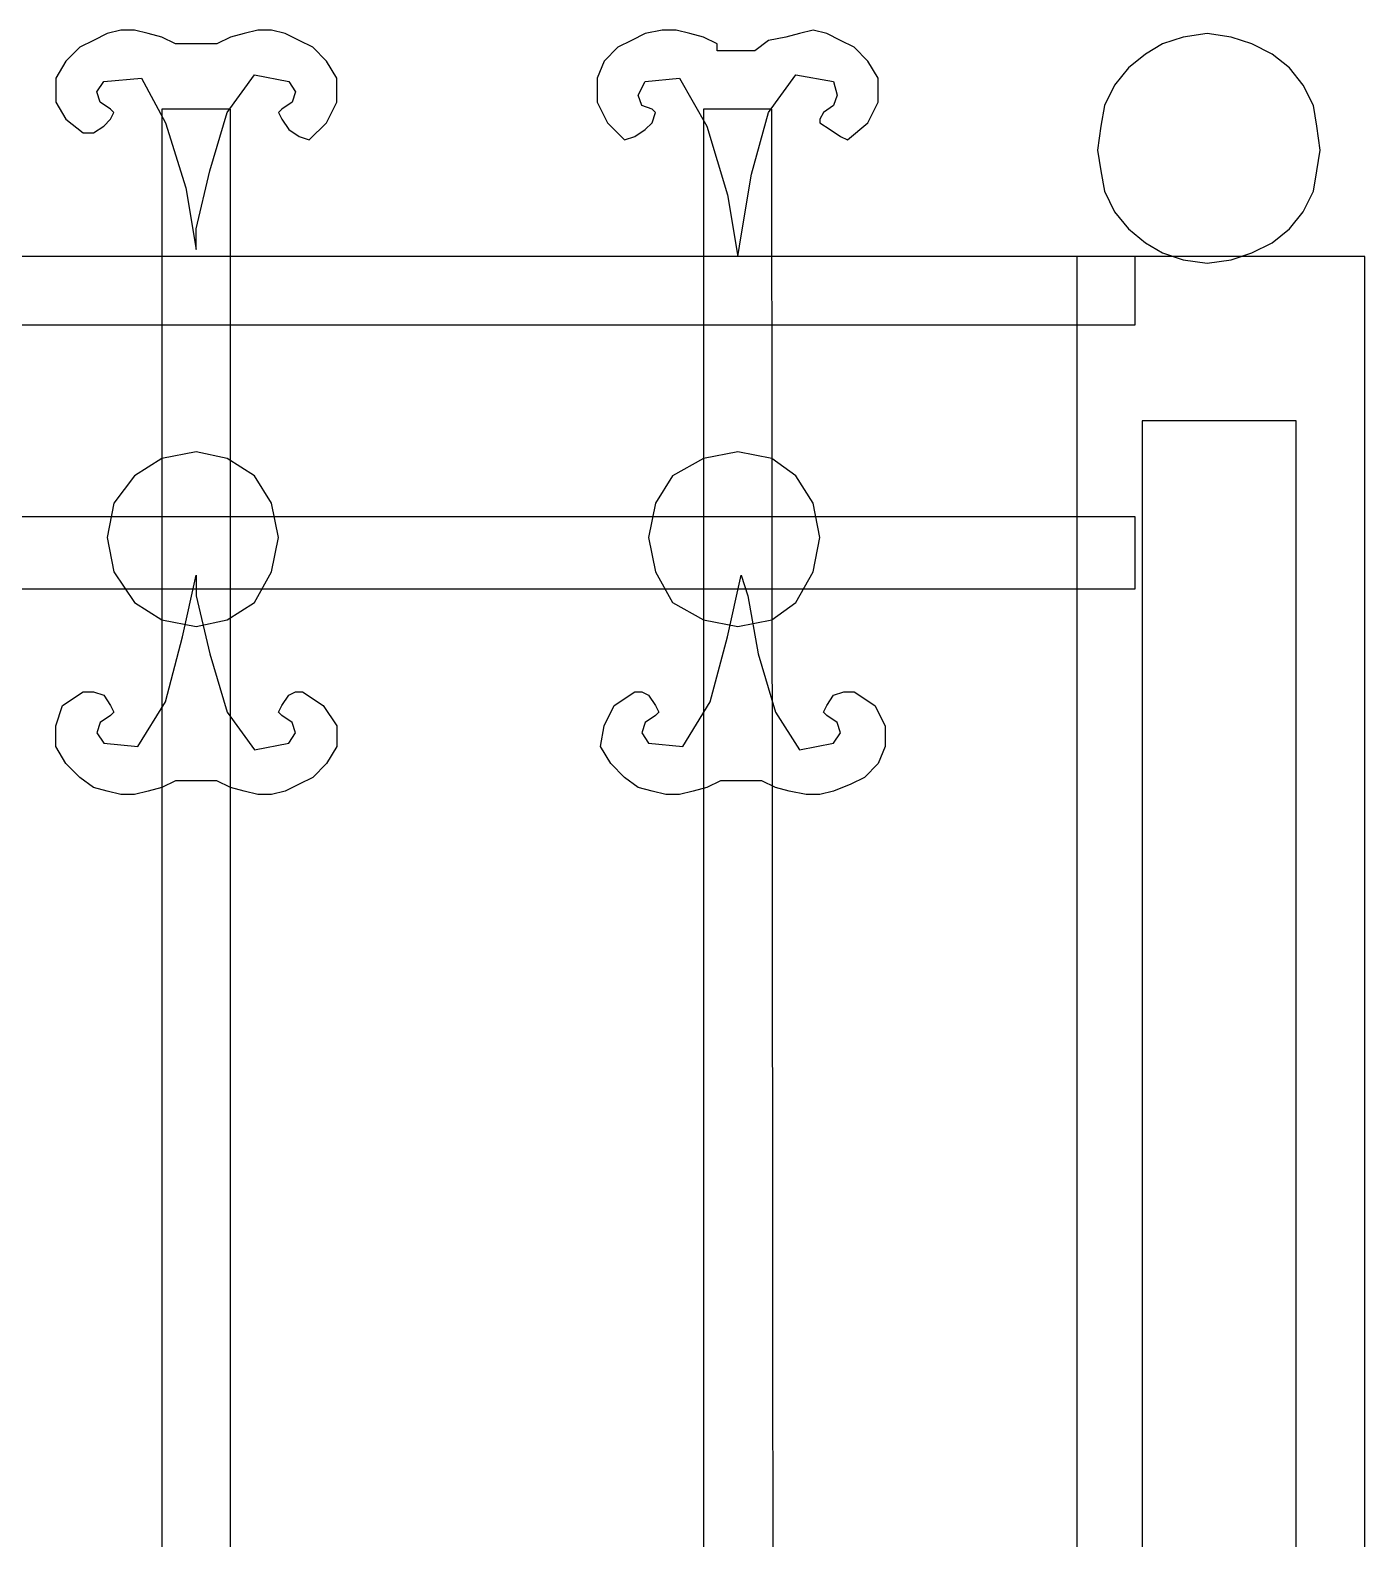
# Model space of a CAD drawing. Header units: centimetres. Extents: x -44.8 to 53, y -30.8 to 53.
# Drawn here: x 26.84 to 52.06, y 24.5 to 53.02 of the extents above; entities that cross this region are included whole.
import ezdxf

# ---------------------------------------------------------------- set-up
doc = ezdxf.new("R2010")
doc.units = ezdxf.units.CM
doc.header["$MEASUREMENT"] = 0
doc.layers.add('layer 1', color=7, linetype='Continuous')

msp = doc.modelspace()

# ---------------------------------------------------------------- linework, layer by layer
at = {"layer": 'layer 1', "color": 156}
for points, knots in [([(29.5864, 52.75843), (29.5864, 52.75843), (30.36374, 52.75843), (30.36374, 52.75843), (30.36374, 52.75843), (30.36374, 52.75843), (30.36374, 52.75843), (30.36374, 52.75843), (30.36374, 52.75843), (30.36374, 52.75843), (30.62286, 52.88799), (30.62286, 52.88799), (30.62286, 52.88799), (30.62286, 52.88799), (30.88197, 52.95277), (30.88197, 52.95277), (30.88197, 52.95277), (30.88197, 52.95277), (31.14109, 53.01755), (31.14109, 53.01755), (31.14109, 53.01755), (31.14109, 53.01755), (31.4002, 53.01755), (31.4002, 53.01755), (31.4002, 53.01755), (31.4002, 53.01755), (31.65932, 52.95277), (31.65932, 52.95277), (31.65932, 52.95277), (31.65932, 52.95277), (31.91843, 52.82321), (31.91843, 52.82321), (31.91843, 52.82321), (31.91843, 52.82321), (32.17754, 52.69365), (32.17754, 52.69365), (32.17754, 52.69365), (32.17754, 52.69365), (32.43666, 52.43454), (32.43666, 52.43454), (32.43666, 52.43454), (32.43666, 52.43454), (32.63099, 52.11065), (32.63099, 52.11065), (32.63099, 52.11065), (32.63099, 52.11065), (32.63099, 51.6572), (32.63099, 51.6572), (32.63099, 51.6572), (32.63099, 51.6572), (32.43666, 51.26852), (32.43666, 51.26852), (32.43666, 51.26852), (32.43666, 51.26852), (32.11276, 50.94463), (32.11276, 50.94463), (32.11276, 50.94463), (32.11276, 50.94463), (31.91843, 51.00941), (31.91843, 51.00941), (31.91843, 51.00941), (31.91843, 51.00941), (31.72409, 51.13897), (31.72409, 51.13897), (31.72409, 51.13897), (31.72409, 51.13897), (31.59454, 51.3333), (31.59454, 51.3333), (31.59454, 51.3333), (31.59454, 51.3333), (31.52976, 51.46286), (31.52976, 51.46286), (31.52976, 51.46286), (31.52976, 51.46286), (31.59454, 51.52764), (31.59454, 51.52764), (31.59454, 51.52764), (31.59454, 51.52764), (31.78887, 51.6572), (31.78887, 51.6572), (31.78887, 51.6572), (31.78887, 51.6572), (31.85365, 51.85153), (31.85365, 51.85153), (31.85365, 51.85153), (31.85365, 51.85153), (31.72409, 52.04587), (31.72409, 52.04587), (31.72409, 52.04587), (31.72409, 52.04587), (31.07631, 52.17542), (31.07631, 52.17542), (31.07631, 52.17542), (31.07631, 52.17542), (30.55808, 51.46286), (30.55808, 51.46286), (30.55808, 51.46286), (30.55808, 51.46286), (30.23419, 50.36163), (30.23419, 50.36163), (30.23419, 50.36163), (30.23419, 50.36163), (29.97507, 49.26039), (29.97507, 49.26039), (29.97507, 49.26039), (29.97507, 49.26039), (29.97507, 48.87172), (29.97507, 48.87172), (29.97507, 48.87172), (29.97507, 48.87172), (29.78074, 50.03773), (29.78074, 50.03773), (29.78074, 50.03773), (29.78074, 50.03773), (29.39207, 51.26852), (29.39207, 51.26852), (29.39207, 51.26852), (29.39207, 51.26852), (28.93862, 52.11065), (28.93862, 52.11065), (28.93862, 52.11065), (28.93862, 52.11065), (28.22605, 52.04587), (28.22605, 52.04587), (28.22605, 52.04587), (28.22605, 52.04587), (28.0965, 51.85153), (28.0965, 51.85153), (28.0965, 51.85153), (28.0965, 51.85153), (28.16127, 51.6572), (28.16127, 51.6572), (28.16127, 51.6572), (28.16127, 51.6572), (28.35561, 51.52764), (28.35561, 51.52764), (28.35561, 51.52764), (28.35561, 51.52764), (28.42039, 51.46286), (28.42039, 51.46286), (28.42039, 51.46286), (28.42039, 51.46286), (28.35561, 51.3333), (28.35561, 51.3333), (28.35561, 51.3333), (28.35561, 51.3333), (28.22605, 51.20375), (28.22605, 51.20375), (28.22605, 51.20375), (28.22605, 51.20375), (28.03172, 51.07419), (28.03172, 51.07419), (28.03172, 51.07419), (28.03172, 51.07419), (27.83738, 51.07419), (27.83738, 51.07419), (27.83738, 51.07419), (27.83738, 51.07419), (27.51349, 51.3333), (27.51349, 51.3333), (27.51349, 51.3333), (27.51349, 51.3333), (27.31915, 51.6572), (27.31915, 51.6572), (27.31915, 51.6572), (27.31915, 51.6572), (27.31915, 52.11065), (27.31915, 52.11065), (27.31915, 52.11065), (27.31915, 52.11065), (27.51349, 52.43454), (27.51349, 52.43454), (27.51349, 52.43454), (27.51349, 52.43454), (27.7726, 52.69365), (27.7726, 52.69365), (27.7726, 52.69365), (27.7726, 52.69365), (28.03172, 52.82321), (28.03172, 52.82321), (28.03172, 52.82321), (28.03172, 52.82321), (28.29083, 52.95277), (28.29083, 52.95277), (28.29083, 52.95277), (28.29083, 52.95277), (28.54994, 53.01755), (28.54994, 53.01755), (28.54994, 53.01755), (28.54994, 53.01755), (28.80906, 53.01755), (28.80906, 53.01755), (28.80906, 53.01755), (28.80906, 53.01755), (29.06817, 52.95277), (29.06817, 52.95277), (29.06817, 52.95277), (29.06817, 52.95277), (29.32729, 52.88799), (29.32729, 52.88799), (29.32729, 52.88799), (29.32729, 52.88799), (29.5864, 52.75843), (29.5864, 52.75843), (29.5864, 52.75843), (29.5864, 52.75843), (29.5864, 52.75843), (29.5864, 52.75843)], [0, 0, 0, 0, 0.01923077, 0.01923077, 0.01923077, 0.01923077, 0.03846154, 0.03846154, 0.03846154, 0.03846154, 0.05769231, 0.05769231, 0.05769231, 0.05769231, 0.07692308, 0.07692308, 0.07692308, 0.07692308, 0.09615385, 0.09615385, 0.09615385, 0.09615385, 0.11538462, 0.11538462, 0.11538462, 0.11538462, 0.13461538, 0.13461538, 0.13461538, 0.13461538, 0.15384615, 0.15384615, 0.15384615, 0.15384615, 0.17307692, 0.17307692, 0.17307692, 0.17307692, 0.19230769, 0.19230769, 0.19230769, 0.19230769, 0.21153846, 0.21153846, 0.21153846, 0.21153846, 0.23076923, 0.23076923, 0.23076923, 0.23076923, 0.25, 0.25, 0.25, 0.25, 0.26923077, 0.26923077, 0.26923077, 0.26923077, 0.28846154, 0.28846154, 0.28846154, 0.28846154, 0.30769231, 0.30769231, 0.30769231, 0.30769231, 0.32692308, 0.32692308, 0.32692308, 0.32692308, 0.34615385, 0.34615385, 0.34615385, 0.34615385, 0.36538462, 0.36538462, 0.36538462, 0.36538462, 0.38461538, 0.38461538, 0.38461538, 0.38461538, 0.40384615, 0.40384615, 0.40384615, 0.40384615, 0.42307692, 0.42307692, 0.42307692, 0.42307692, 0.44230769, 0.44230769, 0.44230769, 0.44230769, 0.46153846, 0.46153846, 0.46153846, 0.46153846, 0.48076923, 0.48076923, 0.48076923, 0.48076923, 0.5, 0.5, 0.5, 0.5, 0.51923077, 0.51923077, 0.51923077, 0.51923077, 0.53846154, 0.53846154, 0.53846154, 0.53846154, 0.55769231, 0.55769231, 0.55769231, 0.55769231, 0.57692308, 0.57692308, 0.57692308, 0.57692308, 0.59615385, 0.59615385, 0.59615385, 0.59615385, 0.61538462, 0.61538462, 0.61538462, 0.61538462, 0.63461538, 0.63461538, 0.63461538, 0.63461538, 0.65384615, 0.65384615, 0.65384615, 0.65384615, 0.67307692, 0.67307692, 0.67307692, 0.67307692, 0.69230769, 0.69230769, 0.69230769, 0.69230769, 0.71153846, 0.71153846, 0.71153846, 0.71153846, 0.73076923, 0.73076923, 0.73076923, 0.73076923, 0.75, 0.75, 0.75, 0.75, 0.76923077, 0.76923077, 0.76923077, 0.76923077, 0.78846154, 0.78846154, 0.78846154, 0.78846154, 0.80769231, 0.80769231, 0.80769231, 0.80769231, 0.82692308, 0.82692308, 0.82692308, 0.82692308, 0.84615385, 0.84615385, 0.84615385, 0.84615385, 0.86538462, 0.86538462, 0.86538462, 0.86538462, 0.88461538, 0.88461538, 0.88461538, 0.88461538, 0.90384615, 0.90384615, 0.90384615, 0.90384615, 0.92307692, 0.92307692, 0.92307692, 0.92307692, 0.94230769, 0.94230769, 0.94230769, 0.94230769, 0.96153846, 0.96153846, 0.96153846, 0.96153846, 0.98076923, 0.98076923, 0.98076923, 0.98076923, 1, 1, 1, 1]), ([(39.82141, 52.62887), (39.82141, 52.62887), (40.53398, 52.62887), (40.53398, 52.62887), (40.53398, 52.62887), (40.53398, 52.62887), (40.53398, 52.62887), (40.53398, 52.62887), (40.53398, 52.62887), (40.53398, 52.62887), (40.79309, 52.82321), (40.79309, 52.82321), (40.79309, 52.82321), (40.79309, 52.82321), (41.11698, 52.88799), (41.11698, 52.88799), (41.11698, 52.88799), (41.11698, 52.88799), (41.3761, 52.95277), (41.3761, 52.95277), (41.3761, 52.95277), (41.3761, 52.95277), (41.63521, 53.01755), (41.63521, 53.01755), (41.63521, 53.01755), (41.63521, 53.01755), (41.89433, 52.95277), (41.89433, 52.95277), (41.89433, 52.95277), (41.89433, 52.95277), (42.15344, 52.82321), (42.15344, 52.82321), (42.15344, 52.82321), (42.15344, 52.82321), (42.41255, 52.69365), (42.41255, 52.69365), (42.41255, 52.69365), (42.41255, 52.69365), (42.67167, 52.43454), (42.67167, 52.43454), (42.67167, 52.43454), (42.67167, 52.43454), (42.866, 52.11065), (42.866, 52.11065), (42.866, 52.11065), (42.866, 52.11065), (42.866, 51.6572), (42.866, 51.6572), (42.866, 51.6572), (42.866, 51.6572), (42.67167, 51.26852), (42.67167, 51.26852), (42.67167, 51.26852), (42.67167, 51.26852), (42.283, 50.94463), (42.283, 50.94463), (42.283, 50.94463), (42.283, 50.94463), (42.15344, 51.00941), (42.15344, 51.00941), (42.15344, 51.00941), (42.15344, 51.00941), (41.9591, 51.13897), (41.9591, 51.13897), (41.9591, 51.13897), (41.9591, 51.13897), (41.76477, 51.26852), (41.76477, 51.26852), (41.76477, 51.26852), (41.76477, 51.26852), (41.76477, 51.3333), (41.76477, 51.3333), (41.76477, 51.3333), (41.76477, 51.3333), (41.82955, 51.46286), (41.82955, 51.46286), (41.82955, 51.46286), (41.82955, 51.46286), (42.02388, 51.59242), (42.02388, 51.59242), (42.02388, 51.59242), (42.02388, 51.59242), (42.08866, 51.78675), (42.08866, 51.78675), (42.08866, 51.78675), (42.08866, 51.78675), (42.02388, 52.04587), (42.02388, 52.04587), (42.02388, 52.04587), (42.02388, 52.04587), (41.31132, 52.17542), (41.31132, 52.17542), (41.31132, 52.17542), (41.31132, 52.17542), (40.79309, 51.46286), (40.79309, 51.46286), (40.79309, 51.46286), (40.79309, 51.46286), (40.4692, 50.29685), (40.4692, 50.29685), (40.4692, 50.29685), (40.4692, 50.29685), (40.27486, 49.13083), (40.27486, 49.13083), (40.27486, 49.13083), (40.27486, 49.13083), (40.21008, 48.74216), (40.21008, 48.74216), (40.21008, 48.74216), (40.21008, 48.74216), (40.01575, 49.90818), (40.01575, 49.90818), (40.01575, 49.90818), (40.01575, 49.90818), (39.62708, 51.20375), (39.62708, 51.20375), (39.62708, 51.20375), (39.62708, 51.20375), (39.10885, 52.11065), (39.10885, 52.11065), (39.10885, 52.11065), (39.10885, 52.11065), (38.46106, 52.04587), (38.46106, 52.04587), (38.46106, 52.04587), (38.46106, 52.04587), (38.33151, 51.78675), (38.33151, 51.78675), (38.33151, 51.78675), (38.33151, 51.78675), (38.39628, 51.59242), (38.39628, 51.59242), (38.39628, 51.59242), (38.39628, 51.59242), (38.59062, 51.52764), (38.59062, 51.52764), (38.59062, 51.52764), (38.59062, 51.52764), (38.6554, 51.46286), (38.6554, 51.46286), (38.6554, 51.46286), (38.6554, 51.46286), (38.59062, 51.26852), (38.59062, 51.26852), (38.59062, 51.26852), (38.59062, 51.26852), (38.46106, 51.13897), (38.46106, 51.13897), (38.46106, 51.13897), (38.46106, 51.13897), (38.26673, 51.00941), (38.26673, 51.00941), (38.26673, 51.00941), (38.26673, 51.00941), (38.07239, 50.94463), (38.07239, 50.94463), (38.07239, 50.94463), (38.07239, 50.94463), (37.7485, 51.26852), (37.7485, 51.26852), (37.7485, 51.26852), (37.7485, 51.26852), (37.55416, 51.6572), (37.55416, 51.6572), (37.55416, 51.6572), (37.55416, 51.6572), (37.55416, 52.11065), (37.55416, 52.11065), (37.55416, 52.11065), (37.55416, 52.11065), (37.68372, 52.43454), (37.68372, 52.43454), (37.68372, 52.43454), (37.68372, 52.43454), (37.94283, 52.69365), (37.94283, 52.69365), (37.94283, 52.69365), (37.94283, 52.69365), (38.20195, 52.82321), (38.20195, 52.82321), (38.20195, 52.82321), (38.20195, 52.82321), (38.46106, 52.95277), (38.46106, 52.95277), (38.46106, 52.95277), (38.46106, 52.95277), (38.78496, 53.01755), (38.78496, 53.01755), (38.78496, 53.01755), (38.78496, 53.01755), (39.04407, 53.01755), (39.04407, 53.01755), (39.04407, 53.01755), (39.04407, 53.01755), (39.30318, 52.95277), (39.30318, 52.95277), (39.30318, 52.95277), (39.30318, 52.95277), (39.5623, 52.88799), (39.5623, 52.88799), (39.5623, 52.88799), (39.5623, 52.88799), (39.82141, 52.75843), (39.82141, 52.75843), (39.82141, 52.75843), (39.82141, 52.75843), (39.82141, 52.62887), (39.82141, 52.62887)], [0, 0, 0, 0, 0.01923077, 0.01923077, 0.01923077, 0.01923077, 0.03846154, 0.03846154, 0.03846154, 0.03846154, 0.05769231, 0.05769231, 0.05769231, 0.05769231, 0.07692308, 0.07692308, 0.07692308, 0.07692308, 0.09615385, 0.09615385, 0.09615385, 0.09615385, 0.11538462, 0.11538462, 0.11538462, 0.11538462, 0.13461538, 0.13461538, 0.13461538, 0.13461538, 0.15384615, 0.15384615, 0.15384615, 0.15384615, 0.17307692, 0.17307692, 0.17307692, 0.17307692, 0.19230769, 0.19230769, 0.19230769, 0.19230769, 0.21153846, 0.21153846, 0.21153846, 0.21153846, 0.23076923, 0.23076923, 0.23076923, 0.23076923, 0.25, 0.25, 0.25, 0.25, 0.26923077, 0.26923077, 0.26923077, 0.26923077, 0.28846154, 0.28846154, 0.28846154, 0.28846154, 0.30769231, 0.30769231, 0.30769231, 0.30769231, 0.32692308, 0.32692308, 0.32692308, 0.32692308, 0.34615385, 0.34615385, 0.34615385, 0.34615385, 0.36538462, 0.36538462, 0.36538462, 0.36538462, 0.38461538, 0.38461538, 0.38461538, 0.38461538, 0.40384615, 0.40384615, 0.40384615, 0.40384615, 0.42307692, 0.42307692, 0.42307692, 0.42307692, 0.44230769, 0.44230769, 0.44230769, 0.44230769, 0.46153846, 0.46153846, 0.46153846, 0.46153846, 0.48076923, 0.48076923, 0.48076923, 0.48076923, 0.5, 0.5, 0.5, 0.5, 0.51923077, 0.51923077, 0.51923077, 0.51923077, 0.53846154, 0.53846154, 0.53846154, 0.53846154, 0.55769231, 0.55769231, 0.55769231, 0.55769231, 0.57692308, 0.57692308, 0.57692308, 0.57692308, 0.59615385, 0.59615385, 0.59615385, 0.59615385, 0.61538462, 0.61538462, 0.61538462, 0.61538462, 0.63461538, 0.63461538, 0.63461538, 0.63461538, 0.65384615, 0.65384615, 0.65384615, 0.65384615, 0.67307692, 0.67307692, 0.67307692, 0.67307692, 0.69230769, 0.69230769, 0.69230769, 0.69230769, 0.71153846, 0.71153846, 0.71153846, 0.71153846, 0.73076923, 0.73076923, 0.73076923, 0.73076923, 0.75, 0.75, 0.75, 0.75, 0.76923077, 0.76923077, 0.76923077, 0.76923077, 0.78846154, 0.78846154, 0.78846154, 0.78846154, 0.80769231, 0.80769231, 0.80769231, 0.80769231, 0.82692308, 0.82692308, 0.82692308, 0.82692308, 0.84615385, 0.84615385, 0.84615385, 0.84615385, 0.86538462, 0.86538462, 0.86538462, 0.86538462, 0.88461538, 0.88461538, 0.88461538, 0.88461538, 0.90384615, 0.90384615, 0.90384615, 0.90384615, 0.92307692, 0.92307692, 0.92307692, 0.92307692, 0.94230769, 0.94230769, 0.94230769, 0.94230769, 0.96153846, 0.96153846, 0.96153846, 0.96153846, 0.98076923, 0.98076923, 0.98076923, 0.98076923, 1, 1, 1, 1]), ([(49.08474, 52.95277), (49.08474, 52.95277), (49.53819, 52.88799), (49.53819, 52.88799), (49.53819, 52.88799), (49.53819, 52.88799), (49.92687, 52.75843), (49.92687, 52.75843), (49.92687, 52.75843), (49.92687, 52.75843), (50.31554, 52.5641), (50.31554, 52.5641), (50.31554, 52.5641), (50.31554, 52.5641), (50.63943, 52.30498), (50.63943, 52.30498), (50.63943, 52.30498), (50.63943, 52.30498), (50.89854, 51.98109), (50.89854, 51.98109), (50.89854, 51.98109), (50.89854, 51.98109), (51.09288, 51.59242), (51.09288, 51.59242), (51.09288, 51.59242), (51.09288, 51.59242), (51.15766, 51.20375), (51.15766, 51.20375), (51.15766, 51.20375), (51.15766, 51.20375), (51.22244, 50.7503), (51.22244, 50.7503), (51.22244, 50.7503), (51.22244, 50.7503), (51.15766, 50.36163), (51.15766, 50.36163), (51.15766, 50.36163), (51.15766, 50.36163), (51.09288, 49.97295), (51.09288, 49.97295), (51.09288, 49.97295), (51.09288, 49.97295), (50.89854, 49.58428), (50.89854, 49.58428), (50.89854, 49.58428), (50.89854, 49.58428), (50.63943, 49.26039), (50.63943, 49.26039), (50.63943, 49.26039), (50.63943, 49.26039), (50.31554, 49.00128), (50.31554, 49.00128), (50.31554, 49.00128), (50.31554, 49.00128), (49.92687, 48.80694), (49.92687, 48.80694), (49.92687, 48.80694), (49.92687, 48.80694), (49.53819, 48.67738), (49.53819, 48.67738), (49.53819, 48.67738), (49.53819, 48.67738), (49.08474, 48.6126), (49.08474, 48.6126), (49.08474, 48.6126), (49.08474, 48.6126), (48.63129, 48.67738), (48.63129, 48.67738), (48.63129, 48.67738), (48.63129, 48.67738), (48.24262, 48.80694), (48.24262, 48.80694), (48.24262, 48.80694), (48.24262, 48.80694), (47.91873, 49.00128), (47.91873, 49.00128), (47.91873, 49.00128), (47.91873, 49.00128), (47.59484, 49.26039), (47.59484, 49.26039), (47.59484, 49.26039), (47.59484, 49.26039), (47.33572, 49.58428), (47.33572, 49.58428), (47.33572, 49.58428), (47.33572, 49.58428), (47.14139, 49.97295), (47.14139, 49.97295), (47.14139, 49.97295), (47.14139, 49.97295), (47.07661, 50.36163), (47.07661, 50.36163), (47.07661, 50.36163), (47.07661, 50.36163), (47.01183, 50.7503), (47.01183, 50.7503), (47.01183, 50.7503), (47.01183, 50.7503), (47.07661, 51.20375), (47.07661, 51.20375), (47.07661, 51.20375), (47.07661, 51.20375), (47.14139, 51.59242), (47.14139, 51.59242), (47.14139, 51.59242), (47.14139, 51.59242), (47.33572, 51.98109), (47.33572, 51.98109), (47.33572, 51.98109), (47.33572, 51.98109), (47.59484, 52.30498), (47.59484, 52.30498), (47.59484, 52.30498), (47.59484, 52.30498), (47.91873, 52.5641), (47.91873, 52.5641), (47.91873, 52.5641), (47.91873, 52.5641), (48.24262, 52.75843), (48.24262, 52.75843), (48.24262, 52.75843), (48.24262, 52.75843), (48.63129, 52.88799), (48.63129, 52.88799), (48.63129, 52.88799), (48.63129, 52.88799), (49.08474, 52.95277), (49.08474, 52.95277)], [0, 0, 0, 0, 0.03125, 0.03125, 0.03125, 0.03125, 0.0625, 0.0625, 0.0625, 0.0625, 0.09375, 0.09375, 0.09375, 0.09375, 0.125, 0.125, 0.125, 0.125, 0.15625, 0.15625, 0.15625, 0.15625, 0.1875, 0.1875, 0.1875, 0.1875, 0.21875, 0.21875, 0.21875, 0.21875, 0.25, 0.25, 0.25, 0.25, 0.28125, 0.28125, 0.28125, 0.28125, 0.3125, 0.3125, 0.3125, 0.3125, 0.34375, 0.34375, 0.34375, 0.34375, 0.375, 0.375, 0.375, 0.375, 0.40625, 0.40625, 0.40625, 0.40625, 0.4375, 0.4375, 0.4375, 0.4375, 0.46875, 0.46875, 0.46875, 0.46875, 0.5, 0.5, 0.5, 0.5, 0.53125, 0.53125, 0.53125, 0.53125, 0.5625, 0.5625, 0.5625, 0.5625, 0.59375, 0.59375, 0.59375, 0.59375, 0.625, 0.625, 0.625, 0.625, 0.65625, 0.65625, 0.65625, 0.65625, 0.6875, 0.6875, 0.6875, 0.6875, 0.71875, 0.71875, 0.71875, 0.71875, 0.75, 0.75, 0.75, 0.75, 0.78125, 0.78125, 0.78125, 0.78125, 0.8125, 0.8125, 0.8125, 0.8125, 0.84375, 0.84375, 0.84375, 0.84375, 0.875, 0.875, 0.875, 0.875, 0.90625, 0.90625, 0.90625, 0.90625, 0.9375, 0.9375, 0.9375, 0.9375, 0.96875, 0.96875, 0.96875, 0.96875, 1, 1, 1, 1]), ([(29.32729, -28.21475), (29.32729, -28.21475), (29.32729, 51.52764), (29.32729, 51.52764), (29.32729, 51.52764), (29.32729, 51.52764), (30.62286, 51.52764), (30.62286, 51.52764), (30.62286, 51.52764), (30.62286, 51.52764), (30.62286, -28.14997), (30.62286, -28.14997), (30.62286, -28.14997), (30.62286, -28.14997), (29.32729, -28.21475), (29.32729, -28.21475)], [0, 0, 0, 0, 0.25, 0.25, 0.25, 0.25, 0.5, 0.5, 0.5, 0.5, 0.75, 0.75, 0.75, 0.75, 1, 1, 1, 1]), ([(39.5623, -28.21475), (39.5623, -28.21475), (39.5623, 51.52764), (39.5623, 51.52764), (39.5623, 51.52764), (39.5623, 51.52764), (40.85787, 51.52764), (40.85787, 51.52764), (40.85787, 51.52764), (40.85787, 51.52764), (40.92265, -28.14997), (40.92265, -28.14997), (40.92265, -28.14997), (40.92265, -28.14997), (39.5623, -28.21475), (39.5623, -28.21475)], [0, 0, 0, 0, 0.25, 0.25, 0.25, 0.25, 0.5, 0.5, 0.5, 0.5, 0.75, 0.75, 0.75, 0.75, 1, 1, 1, 1]), ([(-39.59709, 48.74216), (-39.59709, 48.74216), (47.72439, 48.74216), (47.72439, 48.74216), (47.72439, 48.74216), (47.72439, 48.74216), (47.72439, 47.44659), (47.72439, 47.44659), (47.72439, 47.44659), (47.72439, 47.44659), (-39.59709, 47.44659), (-39.59709, 47.44659), (-39.59709, 47.44659), (-39.59709, 47.44659), (-39.59709, 48.74216), (-39.59709, 48.74216)], [0, 0, 0, 0, 0.25, 0.25, 0.25, 0.25, 0.5, 0.5, 0.5, 0.5, 0.75, 0.75, 0.75, 0.75, 1, 1, 1, 1]), ([(46.62316, 48.74216), (46.62316, 48.74216), (52.06456, 48.74216), (52.06456, 48.74216), (52.06456, 48.74216), (52.06456, 48.74216), (52.06456, -27.43741), (52.06456, -27.43741), (52.06456, -27.43741), (52.06456, -27.43741), (46.62316, -27.43741), (46.62316, -27.43741), (46.62316, -27.43741), (46.62316, -27.43741), (46.62316, 48.74216), (46.62316, 48.74216)], [0, 0, 0, 0, 0.25, 0.25, 0.25, 0.25, 0.5, 0.5, 0.5, 0.5, 0.75, 0.75, 0.75, 0.75, 1, 1, 1, 1]), ([(29.97507, 45.04978), (29.97507, 45.04978), (30.55808, 44.92023), (30.55808, 44.92023), (30.55808, 44.92023), (30.55808, 44.92023), (31.07631, 44.59633), (31.07631, 44.59633), (31.07631, 44.59633), (31.07631, 44.59633), (31.4002, 44.07811), (31.4002, 44.07811), (31.4002, 44.07811), (31.4002, 44.07811), (31.52976, 43.43032), (31.52976, 43.43032), (31.52976, 43.43032), (31.52976, 43.43032), (31.4002, 42.78254), (31.4002, 42.78254), (31.4002, 42.78254), (31.4002, 42.78254), (31.07631, 42.19953), (31.07631, 42.19953), (31.07631, 42.19953), (31.07631, 42.19953), (30.55808, 41.87564), (30.55808, 41.87564), (30.55808, 41.87564), (30.55808, 41.87564), (29.97507, 41.74608), (29.97507, 41.74608), (29.97507, 41.74608), (29.97507, 41.74608), (29.32729, 41.87564), (29.32729, 41.87564), (29.32729, 41.87564), (29.32729, 41.87564), (28.80906, 42.19953), (28.80906, 42.19953), (28.80906, 42.19953), (28.80906, 42.19953), (28.42039, 42.78254), (28.42039, 42.78254), (28.42039, 42.78254), (28.42039, 42.78254), (28.29083, 43.43032), (28.29083, 43.43032), (28.29083, 43.43032), (28.29083, 43.43032), (28.42039, 44.07811), (28.42039, 44.07811), (28.42039, 44.07811), (28.42039, 44.07811), (28.80906, 44.59633), (28.80906, 44.59633), (28.80906, 44.59633), (28.80906, 44.59633), (29.32729, 44.92023), (29.32729, 44.92023), (29.32729, 44.92023), (29.32729, 44.92023), (29.97507, 45.04978), (29.97507, 45.04978)], [0, 0, 0, 0, 0.0625, 0.0625, 0.0625, 0.0625, 0.125, 0.125, 0.125, 0.125, 0.1875, 0.1875, 0.1875, 0.1875, 0.25, 0.25, 0.25, 0.25, 0.3125, 0.3125, 0.3125, 0.3125, 0.375, 0.375, 0.375, 0.375, 0.4375, 0.4375, 0.4375, 0.4375, 0.5, 0.5, 0.5, 0.5, 0.5625, 0.5625, 0.5625, 0.5625, 0.625, 0.625, 0.625, 0.625, 0.6875, 0.6875, 0.6875, 0.6875, 0.75, 0.75, 0.75, 0.75, 0.8125, 0.8125, 0.8125, 0.8125, 0.875, 0.875, 0.875, 0.875, 0.9375, 0.9375, 0.9375, 0.9375, 1, 1, 1, 1]), ([(40.21008, 45.04978), (40.21008, 45.04978), (40.85787, 44.92023), (40.85787, 44.92023), (40.85787, 44.92023), (40.85787, 44.92023), (41.31132, 44.59633), (41.31132, 44.59633), (41.31132, 44.59633), (41.31132, 44.59633), (41.63521, 44.07811), (41.63521, 44.07811), (41.63521, 44.07811), (41.63521, 44.07811), (41.76477, 43.43032), (41.76477, 43.43032), (41.76477, 43.43032), (41.76477, 43.43032), (41.63521, 42.78254), (41.63521, 42.78254), (41.63521, 42.78254), (41.63521, 42.78254), (41.31132, 42.19953), (41.31132, 42.19953), (41.31132, 42.19953), (41.31132, 42.19953), (40.85787, 41.87564), (40.85787, 41.87564), (40.85787, 41.87564), (40.85787, 41.87564), (40.21008, 41.74608), (40.21008, 41.74608), (40.21008, 41.74608), (40.21008, 41.74608), (39.5623, 41.87564), (39.5623, 41.87564), (39.5623, 41.87564), (39.5623, 41.87564), (38.97929, 42.19953), (38.97929, 42.19953), (38.97929, 42.19953), (38.97929, 42.19953), (38.6554, 42.78254), (38.6554, 42.78254), (38.6554, 42.78254), (38.6554, 42.78254), (38.52584, 43.43032), (38.52584, 43.43032), (38.52584, 43.43032), (38.52584, 43.43032), (38.6554, 44.07811), (38.6554, 44.07811), (38.6554, 44.07811), (38.6554, 44.07811), (38.97929, 44.59633), (38.97929, 44.59633), (38.97929, 44.59633), (38.97929, 44.59633), (39.5623, 44.92023), (39.5623, 44.92023), (39.5623, 44.92023), (39.5623, 44.92023), (40.21008, 45.04978), (40.21008, 45.04978)], [0, 0, 0, 0, 0.0625, 0.0625, 0.0625, 0.0625, 0.125, 0.125, 0.125, 0.125, 0.1875, 0.1875, 0.1875, 0.1875, 0.25, 0.25, 0.25, 0.25, 0.3125, 0.3125, 0.3125, 0.3125, 0.375, 0.375, 0.375, 0.375, 0.4375, 0.4375, 0.4375, 0.4375, 0.5, 0.5, 0.5, 0.5, 0.5625, 0.5625, 0.5625, 0.5625, 0.625, 0.625, 0.625, 0.625, 0.6875, 0.6875, 0.6875, 0.6875, 0.75, 0.75, 0.75, 0.75, 0.8125, 0.8125, 0.8125, 0.8125, 0.875, 0.875, 0.875, 0.875, 0.9375, 0.9375, 0.9375, 0.9375, 1, 1, 1, 1]), ([(-39.59709, 43.81899), (-39.59709, 43.81899), (47.72439, 43.81899), (47.72439, 43.81899), (47.72439, 43.81899), (47.72439, 43.81899), (47.72439, 42.45864), (47.72439, 42.45864), (47.72439, 42.45864), (47.72439, 42.45864), (-39.59709, 42.45864), (-39.59709, 42.45864), (-39.59709, 42.45864), (-39.59709, 42.45864), (-39.59709, 43.81899), (-39.59709, 43.81899)], [0, 0, 0, 0, 0.25, 0.25, 0.25, 0.25, 0.5, 0.5, 0.5, 0.5, 0.75, 0.75, 0.75, 0.75, 1, 1, 1, 1]), ([(29.5864, 38.83104), (29.5864, 38.83104), (30.36374, 38.83104), (30.36374, 38.83104), (30.36374, 38.83104), (30.36374, 38.83104), (30.36374, 38.83104), (30.36374, 38.83104), (30.36374, 38.83104), (30.36374, 38.83104), (30.62286, 38.70149), (30.62286, 38.70149), (30.62286, 38.70149), (30.62286, 38.70149), (30.88197, 38.63671), (30.88197, 38.63671), (30.88197, 38.63671), (30.88197, 38.63671), (31.14109, 38.57193), (31.14109, 38.57193), (31.14109, 38.57193), (31.14109, 38.57193), (31.4002, 38.57193), (31.4002, 38.57193), (31.4002, 38.57193), (31.4002, 38.57193), (31.65932, 38.63671), (31.65932, 38.63671), (31.65932, 38.63671), (31.65932, 38.63671), (31.91843, 38.76627), (31.91843, 38.76627), (31.91843, 38.76627), (31.91843, 38.76627), (32.17754, 38.89582), (32.17754, 38.89582), (32.17754, 38.89582), (32.17754, 38.89582), (32.43666, 39.15494), (32.43666, 39.15494), (32.43666, 39.15494), (32.43666, 39.15494), (32.63099, 39.47883), (32.63099, 39.47883), (32.63099, 39.47883), (32.63099, 39.47883), (32.63099, 39.8675), (32.63099, 39.8675), (32.63099, 39.8675), (32.63099, 39.8675), (32.37188, 40.25617), (32.37188, 40.25617), (32.37188, 40.25617), (32.37188, 40.25617), (31.98321, 40.51529), (31.98321, 40.51529), (31.98321, 40.51529), (31.98321, 40.51529), (31.85365, 40.51529), (31.85365, 40.51529), (31.85365, 40.51529), (31.85365, 40.51529), (31.72409, 40.45051), (31.72409, 40.45051), (31.72409, 40.45051), (31.72409, 40.45051), (31.59454, 40.25617), (31.59454, 40.25617), (31.59454, 40.25617), (31.59454, 40.25617), (31.52976, 40.12661), (31.52976, 40.12661), (31.52976, 40.12661), (31.52976, 40.12661), (31.59454, 40.06184), (31.59454, 40.06184), (31.59454, 40.06184), (31.59454, 40.06184), (31.78887, 39.93228), (31.78887, 39.93228), (31.78887, 39.93228), (31.78887, 39.93228), (31.85365, 39.73794), (31.85365, 39.73794), (31.85365, 39.73794), (31.85365, 39.73794), (31.72409, 39.54361), (31.72409, 39.54361), (31.72409, 39.54361), (31.72409, 39.54361), (31.07631, 39.41405), (31.07631, 39.41405), (31.07631, 39.41405), (31.07631, 39.41405), (30.55808, 40.12661), (30.55808, 40.12661), (30.55808, 40.12661), (30.55808, 40.12661), (30.23419, 41.22785), (30.23419, 41.22785), (30.23419, 41.22785), (30.23419, 41.22785), (29.97507, 42.32909), (29.97507, 42.32909), (29.97507, 42.32909), (29.97507, 42.32909), (29.97507, 42.71776), (29.97507, 42.71776), (29.97507, 42.71776), (29.97507, 42.71776), (29.71596, 41.55174), (29.71596, 41.55174), (29.71596, 41.55174), (29.71596, 41.55174), (29.39207, 40.32095), (29.39207, 40.32095), (29.39207, 40.32095), (29.39207, 40.32095), (28.87384, 39.47883), (28.87384, 39.47883), (28.87384, 39.47883), (28.87384, 39.47883), (28.22605, 39.54361), (28.22605, 39.54361), (28.22605, 39.54361), (28.22605, 39.54361), (28.0965, 39.73794), (28.0965, 39.73794), (28.0965, 39.73794), (28.0965, 39.73794), (28.16127, 39.93228), (28.16127, 39.93228), (28.16127, 39.93228), (28.16127, 39.93228), (28.35561, 40.06184), (28.35561, 40.06184), (28.35561, 40.06184), (28.35561, 40.06184), (28.42039, 40.12661), (28.42039, 40.12661), (28.42039, 40.12661), (28.42039, 40.12661), (28.35561, 40.25617), (28.35561, 40.25617), (28.35561, 40.25617), (28.35561, 40.25617), (28.22605, 40.45051), (28.22605, 40.45051), (28.22605, 40.45051), (28.22605, 40.45051), (28.03172, 40.51529), (28.03172, 40.51529), (28.03172, 40.51529), (28.03172, 40.51529), (27.83738, 40.51529), (27.83738, 40.51529), (27.83738, 40.51529), (27.83738, 40.51529), (27.44871, 40.25617), (27.44871, 40.25617), (27.44871, 40.25617), (27.44871, 40.25617), (27.31915, 39.8675), (27.31915, 39.8675), (27.31915, 39.8675), (27.31915, 39.8675), (27.31915, 39.47883), (27.31915, 39.47883), (27.31915, 39.47883), (27.31915, 39.47883), (27.51349, 39.15494), (27.51349, 39.15494), (27.51349, 39.15494), (27.51349, 39.15494), (27.7726, 38.89582), (27.7726, 38.89582), (27.7726, 38.89582), (27.7726, 38.89582), (28.03172, 38.70149), (28.03172, 38.70149), (28.03172, 38.70149), (28.03172, 38.70149), (28.29083, 38.63671), (28.29083, 38.63671), (28.29083, 38.63671), (28.29083, 38.63671), (28.54994, 38.57193), (28.54994, 38.57193), (28.54994, 38.57193), (28.54994, 38.57193), (28.80906, 38.57193), (28.80906, 38.57193), (28.80906, 38.57193), (28.80906, 38.57193), (29.06817, 38.63671), (29.06817, 38.63671), (29.06817, 38.63671), (29.06817, 38.63671), (29.32729, 38.70149), (29.32729, 38.70149), (29.32729, 38.70149), (29.32729, 38.70149), (29.5864, 38.83104), (29.5864, 38.83104), (29.5864, 38.83104), (29.5864, 38.83104), (29.5864, 38.83104), (29.5864, 38.83104)], [0, 0, 0, 0, 0.01923077, 0.01923077, 0.01923077, 0.01923077, 0.03846154, 0.03846154, 0.03846154, 0.03846154, 0.05769231, 0.05769231, 0.05769231, 0.05769231, 0.07692308, 0.07692308, 0.07692308, 0.07692308, 0.09615385, 0.09615385, 0.09615385, 0.09615385, 0.11538462, 0.11538462, 0.11538462, 0.11538462, 0.13461538, 0.13461538, 0.13461538, 0.13461538, 0.15384615, 0.15384615, 0.15384615, 0.15384615, 0.17307692, 0.17307692, 0.17307692, 0.17307692, 0.19230769, 0.19230769, 0.19230769, 0.19230769, 0.21153846, 0.21153846, 0.21153846, 0.21153846, 0.23076923, 0.23076923, 0.23076923, 0.23076923, 0.25, 0.25, 0.25, 0.25, 0.26923077, 0.26923077, 0.26923077, 0.26923077, 0.28846154, 0.28846154, 0.28846154, 0.28846154, 0.30769231, 0.30769231, 0.30769231, 0.30769231, 0.32692308, 0.32692308, 0.32692308, 0.32692308, 0.34615385, 0.34615385, 0.34615385, 0.34615385, 0.36538462, 0.36538462, 0.36538462, 0.36538462, 0.38461538, 0.38461538, 0.38461538, 0.38461538, 0.40384615, 0.40384615, 0.40384615, 0.40384615, 0.42307692, 0.42307692, 0.42307692, 0.42307692, 0.44230769, 0.44230769, 0.44230769, 0.44230769, 0.46153846, 0.46153846, 0.46153846, 0.46153846, 0.48076923, 0.48076923, 0.48076923, 0.48076923, 0.5, 0.5, 0.5, 0.5, 0.51923077, 0.51923077, 0.51923077, 0.51923077, 0.53846154, 0.53846154, 0.53846154, 0.53846154, 0.55769231, 0.55769231, 0.55769231, 0.55769231, 0.57692308, 0.57692308, 0.57692308, 0.57692308, 0.59615385, 0.59615385, 0.59615385, 0.59615385, 0.61538462, 0.61538462, 0.61538462, 0.61538462, 0.63461538, 0.63461538, 0.63461538, 0.63461538, 0.65384615, 0.65384615, 0.65384615, 0.65384615, 0.67307692, 0.67307692, 0.67307692, 0.67307692, 0.69230769, 0.69230769, 0.69230769, 0.69230769, 0.71153846, 0.71153846, 0.71153846, 0.71153846, 0.73076923, 0.73076923, 0.73076923, 0.73076923, 0.75, 0.75, 0.75, 0.75, 0.76923077, 0.76923077, 0.76923077, 0.76923077, 0.78846154, 0.78846154, 0.78846154, 0.78846154, 0.80769231, 0.80769231, 0.80769231, 0.80769231, 0.82692308, 0.82692308, 0.82692308, 0.82692308, 0.84615385, 0.84615385, 0.84615385, 0.84615385, 0.86538462, 0.86538462, 0.86538462, 0.86538462, 0.88461538, 0.88461538, 0.88461538, 0.88461538, 0.90384615, 0.90384615, 0.90384615, 0.90384615, 0.92307692, 0.92307692, 0.92307692, 0.92307692, 0.94230769, 0.94230769, 0.94230769, 0.94230769, 0.96153846, 0.96153846, 0.96153846, 0.96153846, 0.98076923, 0.98076923, 0.98076923, 0.98076923, 1, 1, 1, 1]), ([(39.88619, 38.83104), (39.88619, 38.83104), (40.66353, 38.83104), (40.66353, 38.83104), (40.66353, 38.83104), (40.66353, 38.83104), (40.66353, 38.83104), (40.66353, 38.83104), (40.66353, 38.83104), (40.66353, 38.83104), (40.92265, 38.70149), (40.92265, 38.70149), (40.92265, 38.70149), (40.92265, 38.70149), (41.18176, 38.63671), (41.18176, 38.63671), (41.18176, 38.63671), (41.18176, 38.63671), (41.50565, 38.57193), (41.50565, 38.57193), (41.50565, 38.57193), (41.50565, 38.57193), (41.76477, 38.57193), (41.76477, 38.57193), (41.76477, 38.57193), (41.76477, 38.57193), (42.02388, 38.63671), (42.02388, 38.63671), (42.02388, 38.63671), (42.02388, 38.63671), (42.34778, 38.76627), (42.34778, 38.76627), (42.34778, 38.76627), (42.34778, 38.76627), (42.60689, 38.89582), (42.60689, 38.89582), (42.60689, 38.89582), (42.60689, 38.89582), (42.866, 39.15494), (42.866, 39.15494), (42.866, 39.15494), (42.866, 39.15494), (42.99556, 39.47883), (42.99556, 39.47883), (42.99556, 39.47883), (42.99556, 39.47883), (42.99556, 39.8675), (42.99556, 39.8675), (42.99556, 39.8675), (42.99556, 39.8675), (42.80123, 40.25617), (42.80123, 40.25617), (42.80123, 40.25617), (42.80123, 40.25617), (42.41255, 40.51529), (42.41255, 40.51529), (42.41255, 40.51529), (42.41255, 40.51529), (42.21822, 40.51529), (42.21822, 40.51529), (42.21822, 40.51529), (42.21822, 40.51529), (42.02388, 40.45051), (42.02388, 40.45051), (42.02388, 40.45051), (42.02388, 40.45051), (41.89433, 40.25617), (41.89433, 40.25617), (41.89433, 40.25617), (41.89433, 40.25617), (41.82955, 40.12661), (41.82955, 40.12661), (41.82955, 40.12661), (41.82955, 40.12661), (41.89433, 40.06184), (41.89433, 40.06184), (41.89433, 40.06184), (41.89433, 40.06184), (42.08866, 39.93228), (42.08866, 39.93228), (42.08866, 39.93228), (42.08866, 39.93228), (42.15344, 39.73794), (42.15344, 39.73794), (42.15344, 39.73794), (42.15344, 39.73794), (42.02388, 39.54361), (42.02388, 39.54361), (42.02388, 39.54361), (42.02388, 39.54361), (41.3761, 39.41405), (41.3761, 39.41405), (41.3761, 39.41405), (41.3761, 39.41405), (40.92265, 40.12661), (40.92265, 40.12661), (40.92265, 40.12661), (40.92265, 40.12661), (40.59875, 41.22785), (40.59875, 41.22785), (40.59875, 41.22785), (40.59875, 41.22785), (40.40442, 42.32909), (40.40442, 42.32909), (40.40442, 42.32909), (40.40442, 42.32909), (40.27486, 42.71776), (40.27486, 42.71776), (40.27486, 42.71776), (40.27486, 42.71776), (40.01575, 41.55174), (40.01575, 41.55174), (40.01575, 41.55174), (40.01575, 41.55174), (39.69185, 40.32095), (39.69185, 40.32095), (39.69185, 40.32095), (39.69185, 40.32095), (39.17363, 39.47883), (39.17363, 39.47883), (39.17363, 39.47883), (39.17363, 39.47883), (38.52584, 39.54361), (38.52584, 39.54361), (38.52584, 39.54361), (38.52584, 39.54361), (38.39628, 39.73794), (38.39628, 39.73794), (38.39628, 39.73794), (38.39628, 39.73794), (38.46106, 39.93228), (38.46106, 39.93228), (38.46106, 39.93228), (38.46106, 39.93228), (38.6554, 40.06184), (38.6554, 40.06184), (38.6554, 40.06184), (38.6554, 40.06184), (38.72018, 40.12661), (38.72018, 40.12661), (38.72018, 40.12661), (38.72018, 40.12661), (38.6554, 40.25617), (38.6554, 40.25617), (38.6554, 40.25617), (38.6554, 40.25617), (38.52584, 40.45051), (38.52584, 40.45051), (38.52584, 40.45051), (38.52584, 40.45051), (38.39628, 40.51529), (38.39628, 40.51529), (38.39628, 40.51529), (38.39628, 40.51529), (38.26673, 40.51529), (38.26673, 40.51529), (38.26673, 40.51529), (38.26673, 40.51529), (37.87806, 40.25617), (37.87806, 40.25617), (37.87806, 40.25617), (37.87806, 40.25617), (37.68372, 39.8675), (37.68372, 39.8675), (37.68372, 39.8675), (37.68372, 39.8675), (37.61894, 39.47883), (37.61894, 39.47883), (37.61894, 39.47883), (37.61894, 39.47883), (37.81328, 39.15494), (37.81328, 39.15494), (37.81328, 39.15494), (37.81328, 39.15494), (38.07239, 38.89582), (38.07239, 38.89582), (38.07239, 38.89582), (38.07239, 38.89582), (38.33151, 38.70149), (38.33151, 38.70149), (38.33151, 38.70149), (38.33151, 38.70149), (38.59062, 38.63671), (38.59062, 38.63671), (38.59062, 38.63671), (38.59062, 38.63671), (38.84973, 38.57193), (38.84973, 38.57193), (38.84973, 38.57193), (38.84973, 38.57193), (39.10885, 38.57193), (39.10885, 38.57193), (39.10885, 38.57193), (39.10885, 38.57193), (39.36796, 38.63671), (39.36796, 38.63671), (39.36796, 38.63671), (39.36796, 38.63671), (39.62708, 38.70149), (39.62708, 38.70149), (39.62708, 38.70149), (39.62708, 38.70149), (39.88619, 38.83104), (39.88619, 38.83104), (39.88619, 38.83104), (39.88619, 38.83104), (39.88619, 38.83104), (39.88619, 38.83104)], [0, 0, 0, 0, 0.01923077, 0.01923077, 0.01923077, 0.01923077, 0.03846154, 0.03846154, 0.03846154, 0.03846154, 0.05769231, 0.05769231, 0.05769231, 0.05769231, 0.07692308, 0.07692308, 0.07692308, 0.07692308, 0.09615385, 0.09615385, 0.09615385, 0.09615385, 0.11538462, 0.11538462, 0.11538462, 0.11538462, 0.13461538, 0.13461538, 0.13461538, 0.13461538, 0.15384615, 0.15384615, 0.15384615, 0.15384615, 0.17307692, 0.17307692, 0.17307692, 0.17307692, 0.19230769, 0.19230769, 0.19230769, 0.19230769, 0.21153846, 0.21153846, 0.21153846, 0.21153846, 0.23076923, 0.23076923, 0.23076923, 0.23076923, 0.25, 0.25, 0.25, 0.25, 0.26923077, 0.26923077, 0.26923077, 0.26923077, 0.28846154, 0.28846154, 0.28846154, 0.28846154, 0.30769231, 0.30769231, 0.30769231, 0.30769231, 0.32692308, 0.32692308, 0.32692308, 0.32692308, 0.34615385, 0.34615385, 0.34615385, 0.34615385, 0.36538462, 0.36538462, 0.36538462, 0.36538462, 0.38461538, 0.38461538, 0.38461538, 0.38461538, 0.40384615, 0.40384615, 0.40384615, 0.40384615, 0.42307692, 0.42307692, 0.42307692, 0.42307692, 0.44230769, 0.44230769, 0.44230769, 0.44230769, 0.46153846, 0.46153846, 0.46153846, 0.46153846, 0.48076923, 0.48076923, 0.48076923, 0.48076923, 0.5, 0.5, 0.5, 0.5, 0.51923077, 0.51923077, 0.51923077, 0.51923077, 0.53846154, 0.53846154, 0.53846154, 0.53846154, 0.55769231, 0.55769231, 0.55769231, 0.55769231, 0.57692308, 0.57692308, 0.57692308, 0.57692308, 0.59615385, 0.59615385, 0.59615385, 0.59615385, 0.61538462, 0.61538462, 0.61538462, 0.61538462, 0.63461538, 0.63461538, 0.63461538, 0.63461538, 0.65384615, 0.65384615, 0.65384615, 0.65384615, 0.67307692, 0.67307692, 0.67307692, 0.67307692, 0.69230769, 0.69230769, 0.69230769, 0.69230769, 0.71153846, 0.71153846, 0.71153846, 0.71153846, 0.73076923, 0.73076923, 0.73076923, 0.73076923, 0.75, 0.75, 0.75, 0.75, 0.76923077, 0.76923077, 0.76923077, 0.76923077, 0.78846154, 0.78846154, 0.78846154, 0.78846154, 0.80769231, 0.80769231, 0.80769231, 0.80769231, 0.82692308, 0.82692308, 0.82692308, 0.82692308, 0.84615385, 0.84615385, 0.84615385, 0.84615385, 0.86538462, 0.86538462, 0.86538462, 0.86538462, 0.88461538, 0.88461538, 0.88461538, 0.88461538, 0.90384615, 0.90384615, 0.90384615, 0.90384615, 0.92307692, 0.92307692, 0.92307692, 0.92307692, 0.94230769, 0.94230769, 0.94230769, 0.94230769, 0.96153846, 0.96153846, 0.96153846, 0.96153846, 0.98076923, 0.98076923, 0.98076923, 0.98076923, 1, 1, 1, 1])]:
    msp.add_open_spline(points, degree=3, knots=knots, dxfattribs=at)
at = {"layer": 'layer 1', "color": 163}
msp.add_open_spline([(47.85395, 45.63279), (47.85395, 45.63279), (50.76899, 45.63279), (50.76899, 45.63279), (50.76899, 45.63279), (50.76899, 45.63279), (50.76899, -24.91105), (50.76899, -24.91105), (50.76899, -24.91105), (50.76899, -24.91105), (47.85395, -24.91105), (47.85395, -24.91105), (47.85395, -24.91105), (47.85395, -24.91105), (47.85395, 45.63279), (47.85395, 45.63279)], degree=3, knots=[0, 0, 0, 0, 0.25, 0.25, 0.25, 0.25, 0.5, 0.5, 0.5, 0.5, 0.75, 0.75, 0.75, 0.75, 1, 1, 1, 1], dxfattribs=at)

doc.saveas('drawing.dxf')
